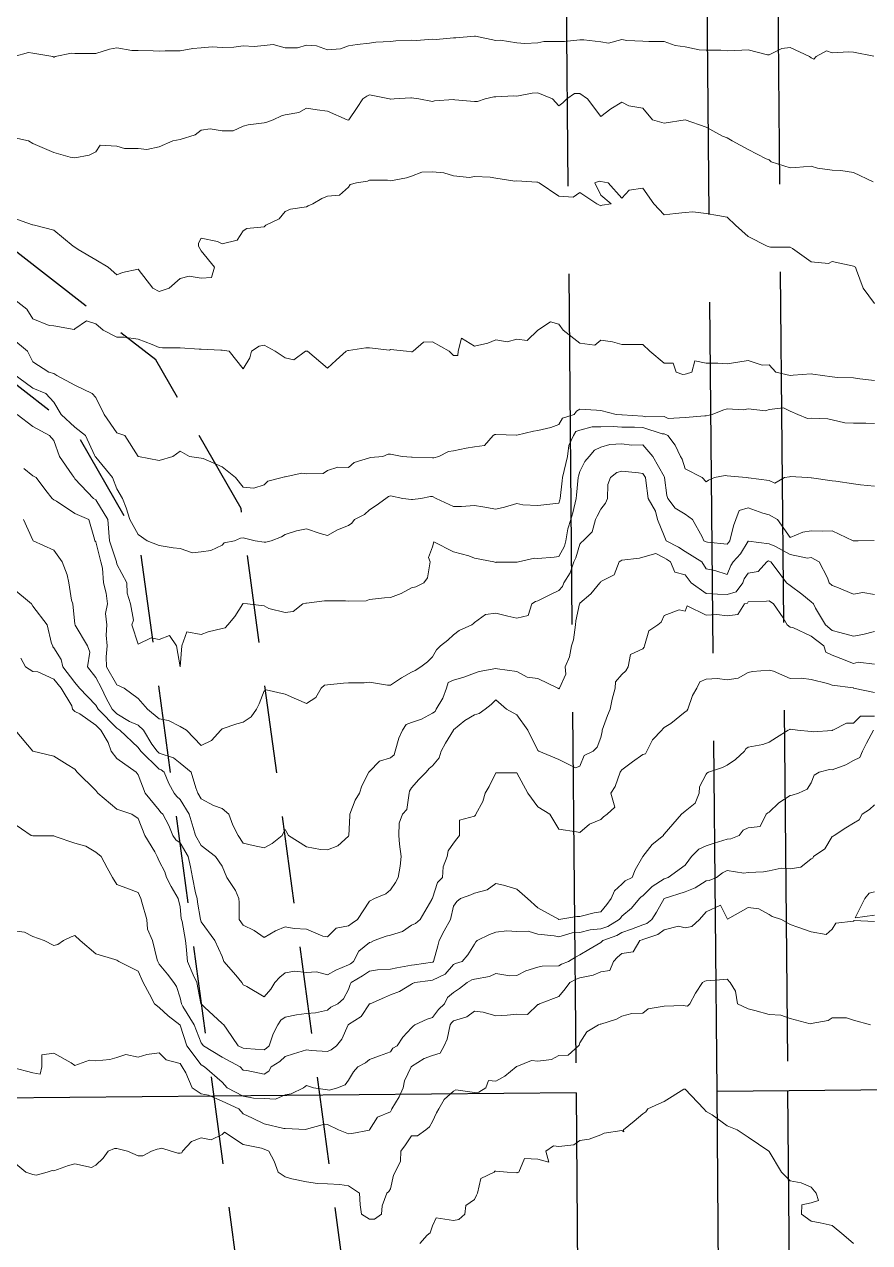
# Model space of a CAD drawing. Extents: x 537850 to 541798, y 6045627 to 6050132.
# Drawn here: x 540619.1 to 540739.6, y 6046778 to 6046951.6 of the extents above; entities that cross this region are included whole.
import ezdxf

# ---------------------------------------------------------------- set-up
doc = ezdxf.new("R2010")
doc.units = 0
doc.header["$LTSCALE"] = 5
for name, pattern in [('DASHED2', [9.525, 6.35, -3.175]), ('foc-ACCESSROAD', [3.75, 2.5, -1.25]), ('foc-QUARTERLINE', [33, 25, -3, 2, -3]), ('foc-UNSURVEYED', [12.5, 10, -2.5])]:
    doc.linetypes.add(name, pattern=pattern)
doc.layers.add('Contour_Line_Intermediate', color=7, linetype='DASHED2', true_color=0xd9d9d9)
doc.layers.add('Contour_Line_Major', color=7, linetype='Continuous', true_color=0x6b6b6b)
for name, color, linetype in [('F-AR', 190, 'foc-ACCESSROAD'), ('L-SECQ', 8, 'foc-QUARTERLINE'), ('L-USEC', 7, 'foc-UNSURVEYED')]:
    doc.layers.add(name, color=color, linetype=linetype)

msp = doc.modelspace()

# ---------------------------------------------------------------- linework, layer by layer
at = {"layer": 'Contour_Line_Intermediate', "linetype": 'Continuous', "lineweight": 13, "flags": 128}
for points, elevation in [([(540740.229, 6046947.086), (540737.29, 6046947.641), (540736.592, 6046947.723), (540734.29, 6046947.558), (540733.479, 6046947.835), (540731.967, 6046947.024), (540731.641, 6046946.674), (540731.29, 6046946.843), (540731.048, 6046947.024), (540728.29, 6046948.331), (540727.108, 6046948.206), (540725.29, 6046947.297), (540725.032, 6046947.283), (540722.291, 6046947.996), (540721.365, 6046947.95), (540719.291, 6046947.847), (540718.377, 6046947.938), (540716.291, 6046947.938), (540715.303, 6046948.013), (540713.291, 6046948.43), (540711.896, 6046948.63), (540710.291, 6046949.165), (540708.14, 6046949.175), (540707.291, 6046949.224), (540704.969, 6046949.346), (540704.291, 6046949.47), (540702.37, 6046948.946), (540701.292, 6046949.136), (540698.873, 6046949.443), (540698.292, 6046949.429), (540696.112, 6046949.204), (540695.292, 6046949.177), (540693.139, 6046949.177), (540692.292, 6046949.015), (540690.426, 6046948.89), (540689.292, 6046949.01), (540686.925, 6046949.392), (540686.292, 6046949.339), (540683.39, 6046949.926), (540683.292, 6046949.946), (540680.595, 6046949.722), (540680.293, 6046949.696), (540677.826, 6046949.491), (540677.293, 6046949.51), (540674.982, 6046949.335), (540674.293, 6046949.357), (540672.036, 6046949.281), (540671.293, 6046949.171), (540669.223, 6046949.095), (540668.293, 6046948.94), (540666.555, 6046948.762), (540665.293, 6046948.573), (540664.18, 6046948.137), (540662.293, 6046948.012), (540660.758, 6046948.56), (540659.294, 6046948.68), (540658.052, 6046948.266), (540656.294, 6046948.266), (540654.555, 6046948.763), (540653.294, 6046948.623), (540651.835, 6046948.483), (540650.294, 6046948.577), (540648.936, 6046948.383), (540647.294, 6046948.311), (540645.885, 6046948.434), (540644.294, 6046948.266), (540643.119, 6046948.2), (540641.294, 6046947.871), (540639.141, 6046947.871), (540638.295, 6046947.824), (540637.443, 6046947.876), (540635.295, 6046947.889), (540634.43, 6046947.889), (540632.295, 6046948.296), (540631.227, 6046948.093), (540629.295, 6046947.482), (540628.839, 6046947.481), (540626.295, 6046947.471), (540625.824, 6046947.496), (540623.466, 6046947.024), (540623.347, 6046946.973), (540623.295, 6046946.951), (540623.124, 6046947.024), (540620.295, 6046947.496), (540619.697, 6046947.623), (540617.637, 6046947.024)], 891.957), ([(540617.296, 6046935.56), (540619.66, 6046935.025), (540620.295, 6046934.643), (540620.964, 6046934.357), (540623.295, 6046933.358), (540625.629, 6046932.691), (540626.295, 6046932.581), (540628.316, 6046933.004), (540629.295, 6046933.446), (540629.903, 6046934.417), (540632.295, 6046934.247), (540633.385, 6046933.935), (540635.295, 6046933.935), (540636.552, 6046933.768), (540638.295, 6046934.184), (540640.257, 6046935.025), (540641.294, 6046935.195), (540643.433, 6046935.886), (540644.294, 6046936.535), (540645.596, 6046936.723), (540647.294, 6046936.453), (540648.866, 6046936.453), (540650.294, 6046937.12), (540651.017, 6046937.302), (540653.294, 6046937.586), (540653.637, 6046937.682), (540654.548, 6046938.025), (540655.748, 6046938.57), (540656.294, 6046938.752), (540658.242, 6046939.077), (540659.294, 6046939.662), (540660.858, 6046939.461), (540662.293, 6046939.276), (540665.11, 6046938.025), (540665.293, 6046937.993), (540665.321, 6046937.997), (540665.354, 6046938.025), (540666.526, 6046939.792), (540667.343, 6046941.025), (540667.91, 6046941.408), (540668.293, 6046941.584), (540671.158, 6046941.025), (540671.293, 6046940.948), (540671.335, 6046940.983), (540671.833, 6046941.025), (540674.173, 6046941.145), (540674.293, 6046941.174), (540675.353, 6046941.025), (540677.293, 6046940.615), (540677.574, 6046940.743), (540680.293, 6046940.925), (540680.443, 6046940.875), (540683.292, 6046940.615), (540683.703, 6046940.614), (540684.809, 6046941.025), (540686.035, 6046941.282), (540686.292, 6046941.285), (540688.88, 6046941.437), (540689.292, 6046941.396), (540691.498, 6046941.818), (540692.292, 6046941.881), (540694.389, 6046941.025), (540695.292, 6046940.008), (540695.873, 6046940.444), (540696.454, 6046941.025), (540697.537, 6046941.78), (540698.292, 6046941.78), (540699.368, 6046941.025), (540701.292, 6046938.471), (540702.728, 6046939.589), (540704.291, 6046940.527), (540705.288, 6046940.028), (540707.291, 6046939.694), (540708.651, 6046938.025), (540710.291, 6046937.527), (540713.287, 6046938.021), (540713.291, 6046938.02), (540713.299, 6046938.017), (540716.291, 6046936.967), (540718.649, 6046935.666), (540719.291, 6046935.464), (540719.986, 6046935.025), (540722.291, 6046933.769), (540724.876, 6046932.44), (540725.29, 6046932.302), (540725.567, 6046932.025), (540728.29, 6046931.154), (540729.097, 6046931.219), (540731.29, 6046931.394), (540732.193, 6046931.123), (540734.29, 6046930.859), (540735.518, 6046930.798), (540737.29, 6046930.489), (540740.132, 6046929.183)], 890.957), ([(540617.296, 6046912.707), (540619.431, 6046911.026), (540620.295, 6046909.665), (540622.609, 6046908.713), (540623.295, 6046908.65), (540626.2, 6046908.122), (540626.295, 6046908.242), (540627.945, 6046909.376), (540629.295, 6046908.937), (540630.307, 6046908.026), (540632.295, 6046907.032), (540633.289, 6046907.032), (540635.295, 6046906.746), (540637.321, 6046906), (540638.295, 6046905.589), (540638.792, 6046905.524), (540641.294, 6046905.524), (540644, 6046905.321), (540644.294, 6046905.31), (540647.124, 6046905.196), (540647.294, 6046905.204), (540648.313, 6046905.026), (540650.294, 6046902.527), (540651.248, 6046904.073), (540651.456, 6046905.026), (540652.549, 6046905.772), (540653.294, 6046905.922), (540654.861, 6046905.026), (540656.294, 6046904.108), (540657.502, 6046903.818), (540659.161, 6046905.026), (540659.26, 6046905.06), (540659.294, 6046905.064), (540659.436, 6046905.026), (540662.293, 6046902.637), (540663.554, 6046903.766), (540664.964, 6046905.026), (540665.192, 6046905.128), (540665.293, 6046905.121), (540667.785, 6046905.534), (540668.293, 6046905.514), (540671.141, 6046905.178), (540671.293, 6046905.28), (540673.577, 6046905.026), (540674.293, 6046904.937), (540674.386, 6046904.934), (540674.504, 6046905.026), (540676.015, 6046906.304), (540677.293, 6046906.374), (540679.651, 6046905.026), (540680.293, 6046904.432), (540680.887, 6046904.432), (540680.934, 6046905.026), (540681.406, 6046906.913), (540683.292, 6046905.752), (540685.149, 6046906.169), (540686.292, 6046906.681), (540687.936, 6046906.382), (540689.292, 6046906.77), (540690.772, 6046906.546), (540692.28, 6046908.026), (540692.283, 6046908.036), (540692.292, 6046908.039), (540694.085, 6046909.233), (540695.292, 6046908.888), (540695.895, 6046908.026), (540698.292, 6046906.183), (540700.432, 6046905.886), (540701.292, 6046906.63), (540702.967, 6046906.351), (540704.291, 6046905.972), (540706.346, 6046905.972), (540707.291, 6046905.972), (540708.287, 6046905.026), (540710.291, 6046903.341), (540711.605, 6046903.341), (540712.021, 6046902.027), (540712.96, 6046901.695), (540713.291, 6046901.764), (540713.504, 6046901.814), (540714.269, 6046902.027), (540714.666, 6046903.651), (540716.291, 6046903.347), (540717.97, 6046903.347), (540719.291, 6046903.245), (540720.833, 6046903.484), (540722.291, 6046903.709), (540724.289, 6046903.028), (540725.29, 6046903.087), (540726.238, 6046902.027), (540728.29, 6046901.576), (540728.701, 6046901.616), (540731.29, 6046901.801), (540731.534, 6046901.783), (540734.29, 6046901.403), (540735.028, 6046901.288), (540737.29, 6046901.23), (540738.225, 6046901.092), (540740.29, 6046900.881)], 888.957), ([(540617.296, 6046906.915), (540619.518, 6046905.026), (540620.295, 6046903.519), (540622.587, 6046902.027), (540623.295, 6046901.866), (540623.738, 6046901.584), (540626.295, 6046900.196), (540628.751, 6046899.027), (540629.295, 6046898.46), (540630.475, 6046896.027), (540632.295, 6046893.422), (540633.433, 6046893.027), (540635.295, 6046890.049), (540635.35, 6046890.027), (540638.295, 6046889.436), (540640.251, 6046890.027), (540641.294, 6046890.81), (540642.641, 6046890.027), (540644.294, 6046889.784), (540644.595, 6046889.727), (540647.294, 6046888.542), (540649.211, 6046887.027), (540650.294, 6046885.635), (540651.785, 6046885.537), (540653.294, 6046886.001), (540653.807, 6046886.514), (540655.861, 6046887.027), (540656.166, 6046887.155), (540656.294, 6046887.126), (540658.656, 6046887.665), (540659.294, 6046887.565), (540661.706, 6046887.614), (540662.293, 6046888.023), (540663.805, 6046888.515), (540665.293, 6046888.446), (540666.125, 6046889.196), (540668.293, 6046889.846), (540668.445, 6046889.875), (540670.182, 6046890.027), (540670.96, 6046890.36), (540671.293, 6046890.36), (540672.96, 6046890.027), (540674.293, 6046889.942), (540674.374, 6046889.947), (540677.293, 6046889.843), (540677.477, 6046889.843), (540678.195, 6046890.027), (540679.559, 6046890.761), (540680.293, 6046890.843), (540682.08, 6046891.24), (540683.292, 6046891.431), (540684.703, 6046891.616), (540685.93, 6046893.027), (540686.162, 6046893.158), (540686.292, 6046893.174), (540689.25, 6046893.07), (540689.292, 6046893.065), (540691.677, 6046893.642), (540692.292, 6046893.725), (540694.148, 6046894.171), (540695.292, 6046894.587), (540695.841, 6046895.477), (540697.469, 6046896.027), (540697.808, 6046896.511), (540698.292, 6046896.774), (540700.664, 6046896.654), (540701.292, 6046896.573), (540703.475, 6046896.027), (540704.291, 6046895.969), (540704.349, 6046895.97), (540707.291, 6046895.777), (540707.655, 6046895.663), (540710.291, 6046895.71), (540710.889, 6046895.429), (540713.291, 6046895.585), (540716.103, 6046895.84), (540716.291, 6046895.812), (540717.167, 6046896.027), (540718.684, 6046896.634), (540719.291, 6046896.823), (540721.641, 6046896.676), (540722.291, 6046896.839), (540724.769, 6046896.549), (540725.29, 6046896.718), (540727.342, 6046896.975), (540728.29, 6046896.501), (540729.357, 6046896.027), (540730.729, 6046895.466), (540731.29, 6046895.504), (540733.67, 6046895.407), (540734.29, 6046895.252), (540736.078, 6046894.815), (540737.29, 6046894.774), (540739.051, 6046894.788), (540740.29, 6046894.751)], 887.957), ([(540617.407, 6046901.915), (540620.295, 6046899.757), (540622.155, 6046899.027), (540623.295, 6046897.773), (540624.353, 6046896.027), (540626.295, 6046894.206), (540627.788, 6046893.027), (540629.099, 6046890.223), (540629.173, 6046890.027), (540629.295, 6046889.942), (540631.651, 6046887.027), (540632.295, 6046885.437), (540633.068, 6046884.028), (540633.626, 6046882.697), (540634.139, 6046881.028), (540635.295, 6046878.909), (540636.612, 6046878.028), (540638.295, 6046877.363), (540640.297, 6046877.03), (540641.294, 6046876.91), (540643.042, 6046876.28), (540644.294, 6046876.458), (540645.668, 6046876.654), (540647.294, 6046877.394), (540647.585, 6046877.737), (540649.039, 6046878.028), (540649.913, 6046878.409), (540650.294, 6046878.44), (540651.977, 6046878.028), (540653.294, 6046877.841), (540653.501, 6046877.821), (540654.276, 6046878.028), (540655.76, 6046878.562), (540656.294, 6046878.913), (540657.884, 6046879.437), (540659.294, 6046879.716), (540661.268, 6046879.053), (540662.293, 6046878.777), (540663.751, 6046879.57), (540665.293, 6046880.174), (540665.801, 6046880.52), (540666.142, 6046881.028), (540667.564, 6046881.757), (540668.293, 6046882.407), (540669.253, 6046883.067), (540670.65, 6046884.028), (540670.985, 6046884.335), (540671.293, 6046884.444), (540673.062, 6046884.028), (540674.293, 6046883.891), (540674.414, 6046883.907), (540675.599, 6046884.028), (540676.999, 6046884.321), (540677.293, 6046884.347), (540677.825, 6046884.028), (540680.293, 6046882.889), (540681.431, 6046882.889), (540683.292, 6046883.044), (540684.443, 6046882.877), (540686.292, 6046882.545), (540687.528, 6046882.792), (540689.292, 6046883.329), (540690.177, 6046883.143), (540692.292, 6046883.049), (540693.177, 6046883.143), (540695.292, 6046883.365), (540695.447, 6046883.872), (540695.483, 6046884.028), (540695.752, 6046886.567), (540695.801, 6046887.027), (540696.289, 6046889.031), (540696.55, 6046890.027), (540696.72, 6046891.599), (540697.39, 6046893.027), (540697.734, 6046893.585), (540698.292, 6046893.773), (540700.059, 6046894.26), (540701.292, 6046894.242), (540703.031, 6046894.287), (540704.291, 6046894.198), (540706.099, 6046894.219), (540707.291, 6046894.141), (540710.039, 6046893.279), (540710.291, 6046893.284), (540710.839, 6046893.027), (540711.897, 6046891.633), (540712.631, 6046890.027), (540712.9, 6046889.636), (540713.291, 6046888.259), (540715.745, 6046887.027), (540716.291, 6046886.431), (540716.649, 6046886.669), (540717.484, 6046887.027), (540719.021, 6046887.298), (540719.291, 6046887.273), (540722.002, 6046887.027), (540722.291, 6046887.005), (540722.332, 6046886.986), (540725.29, 6046886.618), (540726.108, 6046886.209), (540727.472, 6046887.027), (540728.181, 6046887.137), (540728.29, 6046887.161), (540730.749, 6046887.027), (540731.29, 6046886.978), (540731.339, 6046886.979), (540734.29, 6046886.547), (540734.81, 6046886.507), (540737.29, 6046886.153), (540738.326, 6046885.992), (540740.29, 6046885.814)], 886.957), ([(540618.047, 6046896.027), (540620.295, 6046894.286), (540622.661, 6046893.027), (540623.295, 6046892.295), (540624.092, 6046890.027), (540625.89, 6046887.433), (540626.174, 6046887.027), (540626.295, 6046886.835), (540628.94, 6046884.028), (540629.295, 6046883.835), (540630.987, 6046881.028), (540631.132, 6046879.191), (540631.21, 6046878.028), (540632.187, 6046875.136), (540632.213, 6046875.028), (540632.295, 6046874.704), (540633.716, 6046872.028), (540633.753, 6046870.57), (540634.225, 6046869.028), (540634.643, 6046866.68), (540634.402, 6046866.028), (540635.295, 6046863.288), (540637.147, 6046864.177), (540638.295, 6046863.963), (540639.789, 6046864.523), (540640.786, 6046863.029), (540641.283, 6046860.04), (540641.289, 6046860.029), (540641.292, 6046860.026), (540641.294, 6046860.026), (540641.297, 6046860.026), (540641.297, 6046860.029), (540641.3, 6046860.034), (540641.559, 6046863.029), (540642.263, 6046865.059), (540644.294, 6046864.674), (540645.286, 6046865.036), (540647.294, 6046865.51), (540647.698, 6046865.625), (540648.077, 6046866.028), (540649.1, 6046867.222), (540650.229, 6046869.028), (540650.266, 6046869.056), (540650.294, 6046869.087), (540650.913, 6046869.028), (540653.294, 6046868.744), (540653.958, 6046868.364), (540656.294, 6046867.78), (540657.404, 6046867.918), (540658.79, 6046869.028), (540659.213, 6046869.109), (540659.294, 6046869.112), (540661.864, 6046869.457), (540662.293, 6046869.451), (540664.87, 6046869.451), (540665.293, 6046869.423), (540667.842, 6046869.479), (540668.293, 6046869.669), (540670.45, 6046869.872), (540671.293, 6046869.909), (540672.803, 6046870.519), (540674.293, 6046871.326), (540674.886, 6046871.434), (540676.038, 6046872.028), (540676.569, 6046872.752), (540676.943, 6046875.028), (540676.699, 6046875.622), (540677.293, 6046877.154), (540677.452, 6046877.869), (540680.293, 6046876.449), (540682.464, 6046875.856), (540683.292, 6046875.558), (540686.047, 6046875.028), (540686.292, 6046874.937), (540686.366, 6046874.954), (540689.292, 6046874.954), (540689.341, 6046874.979), (540689.521, 6046875.028), (540691.802, 6046875.518), (540692.292, 6046875.475), (540694.626, 6046875.694), (540695.292, 6046875.756), (540696.091, 6046877.229), (540696.316, 6046878.028), (540696.58, 6046879.739), (540696.995, 6046881.028), (540697.299, 6046882.02), (540697.755, 6046884.028), (540697.807, 6046884.513), (540698.073, 6046887.027), (540698.116, 6046887.203), (540698.292, 6046887.871), (540698.983, 6046889.336), (540699.639, 6046890.027), (540700.395, 6046890.924), (540701.292, 6046891.355), (540702.584, 6046891.735), (540704.291, 6046891.816), (540705.666, 6046891.652), (540707.291, 6046891.698), (540708.698, 6046890.027), (540710.291, 6046887.197), (540710.36, 6046887.097), (540710.38, 6046887.027), (540710.716, 6046884.452), (540710.817, 6046884.028), (540711.906, 6046882.642), (540713.291, 6046881.817), (540714.364, 6046881.028), (540715.741, 6046878.578), (540715.966, 6046878.028), (540716.291, 6046877.847), (540716.504, 6046877.814), (540719.291, 6046877.555), (540719.516, 6046877.802), (540719.654, 6046878.028), (540720.193, 6046880.125), (540720.513, 6046881.028), (540721.007, 6046882.311), (540722.291, 6046882.708), (540724.363, 6046881.955), (540725.29, 6046881.718), (540726.492, 6046881.028), (540728.29, 6046878.498), (540730.076, 6046879.242), (540731.29, 6046879.452), (540732.941, 6046879.377), (540734.29, 6046879.447), (540737.275, 6046878.028), (540737.29, 6046878.02), (540737.295, 6046878.023), (540737.966, 6046878.028), (540740.241, 6046878.077)], 885.957), ([(540618.95, 6046881.028), (540620.295, 6046878.101), (540620.347, 6046878.028), (540623.295, 6046876.677), (540624.494, 6046875.028), (540625.18, 6046873.144), (540625.427, 6046872.028), (540625.789, 6046869.534), (540625.98, 6046869.028), (540626.295, 6046866.109), (540626.315, 6046866.028), (540626.326, 6046865.997), (540628.083, 6046863.029), (540628.401, 6046862.134), (540628.088, 6046860.029), (540629.295, 6046858.506), (540630.083, 6046857.029), (540630.757, 6046855.567), (540631.623, 6046854.029), (540632.295, 6046853.348), (540634.071, 6046852.253), (540635.295, 6046851.715), (540636.053, 6046851.029), (540637.284, 6046849.039), (540638.024, 6046848.029), (540638.295, 6046847.762), (540640.337, 6046847.072), (540641.294, 6046846.295), (540642.88, 6046845.029), (540643.516, 6046842.808), (540643.844, 6046842.03), (540644.294, 6046841.216), (540646.038, 6046840.286), (540647.294, 6046839.873), (540648.255, 6046839.03), (540648.832, 6046837.492), (540649.563, 6046836.03), (540650.294, 6046834.905), (540651.72, 6046834.604), (540653.294, 6046834.271), (540654.437, 6046834.887), (540655.834, 6046836.03), (540655.998, 6046836.325), (540656.294, 6046836.858), (540656.753, 6046836.03), (540659.294, 6046834.397), (540661.322, 6046834.001), (540662.293, 6046833.942), (540663.767, 6046834.556), (540665.293, 6046835.913), (540665.334, 6046835.989), (540665.353, 6046836.03), (540665.511, 6046838.812), (540665.511, 6046839.03), (540666.271, 6046841.052), (540666.878, 6046842.03), (540667.219, 6046843.104), (540668.197, 6046845.029), (540668.241, 6046845.081), (540668.293, 6046845.108), (540669.703, 6046846.619), (540671.293, 6046847.094), (540671.806, 6046847.516), (540671.97, 6046848.029), (540672.464, 6046849.858), (540673.013, 6046851.029), (540673.505, 6046851.817), (540674.293, 6046852.107), (540675.711, 6046852.611), (540677.293, 6046853.426), (540677.652, 6046853.669), (540677.819, 6046854.029), (540678.745, 6046855.576), (540679.262, 6046857.029), (540679.515, 6046857.806), (540680.293, 6046858.131), (540681.749, 6046858.572), (540683.292, 6046859.136), (540683.959, 6046859.362), (540686.292, 6046859.814), (540686.567, 6046859.754), (540689.292, 6046859.365), (540690.767, 6046858.554), (540692.292, 6046858.402), (540695.176, 6046857.029), (540695.292, 6046856.922), (540695.365, 6046856.956), (540695.369, 6046857.029), (540696.299, 6046859.022), (540696.215, 6046860.029), (540696.826, 6046861.495), (540697.09, 6046863.029), (540697.402, 6046863.918), (540697.651, 6046866.028), (540697.702, 6046866.618), (540698.246, 6046869.028), (540698.269, 6046869.051), (540698.292, 6046869.131), (540699.855, 6046870.465), (540701.137, 6046872.028), (540701.228, 6046872.092), (540701.292, 6046872.208), (540703.171, 6046873.148), (540703.894, 6046875.028), (540704.144, 6046875.175), (540704.291, 6046875.234), (540706.785, 6046875.534), (540707.291, 6046875.672), (540709.134, 6046876.185), (540710.291, 6046875.589), (540710.661, 6046875.398), (540711.221, 6046875.028), (540711.813, 6046873.55), (540713.291, 6046873.171), (540714.154, 6046872.028), (540716.291, 6046870.505), (540717.903, 6046870.416), (540719.291, 6046870.34), (540720.586, 6046870.733), (540721.515, 6046872.028), (540721.743, 6046872.575), (540722.291, 6046873.405), (540723.697, 6046873.622), (540724.97, 6046875.028), (540725.176, 6046875.142), (540725.29, 6046875.127), (540725.513, 6046875.028), (540726.293, 6046874.025), (540727.769, 6046872.028), (540728.29, 6046871.657), (540729.927, 6046870.391), (540731.29, 6046869.311), (540731.583, 6046869.028), (540731.912, 6046868.406), (540733.313, 6046866.028), (540734.29, 6046865.247), (540735.355, 6046864.963), (540737.29, 6046864.42), (540738.641, 6046864.677), (540740.29, 6046865.102)], 883.958), ([(540617.296, 6046871.368), (540620.119, 6046869.028), (540620.295, 6046868.694), (540622.356, 6046866.028), (540622.962, 6046863.362), (540623.129, 6046863.029), (540623.169, 6046862.903), (540623.295, 6046862.759), (540624.357, 6046861.09), (540624.569, 6046860.029), (540626.295, 6046857.81), (540626.926, 6046857.029), (540629.295, 6046854.564), (540629.596, 6046854.029), (540632.295, 6046851.293), (540632.723, 6046851.029), (540635.295, 6046848.567), (540635.688, 6046848.029), (540638.295, 6046845.458), (540638.615, 6046845.35), (540639.01, 6046845.029), (540639.675, 6046843.41), (540640.463, 6046842.03), (540640.85, 6046841.585), (540641.294, 6046841.134), (540642.569, 6046839.03), (540643.16, 6046837.165), (540643.489, 6046836.03), (540644.294, 6046834.595), (540646.357, 6046833.03), (540647.294, 6046831.658), (540647.938, 6046830.03), (540649.175, 6046828.149), (540649.662, 6046827.03), (540649.735, 6046826.471), (540649.735, 6046824.03), (540650.294, 6046823.234), (540651.875, 6046822.449), (540653.294, 6046821.473), (540654.916, 6046822.409), (540656.294, 6046823.003), (540657.554, 6046822.77), (540659.294, 6046822.648), (540661.662, 6046821.662), (540662.293, 6046821.546), (540663.548, 6046822.776), (540665.293, 6046823.142), (540665.811, 6046823.512), (540666.585, 6046824.03), (540668.293, 6046826.645), (540669.015, 6046827.03), (540670.618, 6046827.705), (540671.293, 6046828.245), (540672.017, 6046829.306), (540672.364, 6046830.03), (540672.676, 6046831.647), (540672.821, 6046833.03), (540672.565, 6046834.757), (540672.464, 6046836.03), (540672.534, 6046837.789), (540672.991, 6046839.03), (540673.602, 6046839.721), (540673.96, 6046842.03), (540673.998, 6046842.324), (540674.293, 6046842.823), (540675.321, 6046844.001), (540676.357, 6046845.029), (540676.787, 6046845.535), (540677.293, 6046845.946), (540678.239, 6046847.082), (540678.522, 6046848.029), (540679.144, 6046849.178), (540680.271, 6046851.029), (540680.284, 6046851.038), (540680.293, 6046851.057), (540681.914, 6046852.408), (540683.292, 6046853.195), (540683.928, 6046853.394), (540684.808, 6046854.029), (540685.655, 6046854.666), (540686.292, 6046855.347), (540687.851, 6046854.029), (540689.292, 6046853.195), (540690.861, 6046851.029), (540692.292, 6046848.14), (540692.423, 6046848.029), (540695.292, 6046846.826), (540697.679, 6046845.642), (540698.292, 6046845.908), (540698.891, 6046847.43), (540700.17, 6046848.029), (540700.746, 6046848.575), (540701.292, 6046849.976), (540701.467, 6046850.854), (540701.495, 6046851.029), (540702.228, 6046853.093), (540702.602, 6046854.029), (540702.879, 6046855.441), (540703.327, 6046857.029), (540703.391, 6046857.929), (540704.291, 6046858.958), (540704.846, 6046859.474), (540705.173, 6046860.029), (540705.491, 6046861.829), (540707.291, 6046862.601), (540707.467, 6046862.853), (540707.529, 6046863.029), (540708.121, 6046865.199), (540709.426, 6046866.028), (540709.884, 6046866.435), (540710.291, 6046867.372), (540712.441, 6046868.178), (540713.291, 6046867.966), (540713.592, 6046868.727), (540716.291, 6046867.436), (540717.826, 6046867.493), (540719.291, 6046867.31), (540720.818, 6046867.501), (540721.79, 6046869.028), (540722.174, 6046869.145), (540722.291, 6046869.308), (540724.902, 6046869.417), (540725.29, 6046869.468), (540725.882, 6046869.028), (540727.288, 6046867.031), (540727.868, 6046866.028), (540728.29, 6046865.718), (540728.641, 6046865.678), (540731.29, 6046864.409), (540733.066, 6046863.029), (540733.385, 6046862.123), (540734.29, 6046861.724), (540735.496, 6046861.235), (540737.29, 6046860.506), (540737.968, 6046860.707), (540740.29, 6046860.415)], 882.958), ([(540740.29, 6046856.39), (540737.331, 6046857.029), (540737.29, 6046857.035), (540737.282, 6046857.037), (540734.29, 6046857.441), (540733.624, 6046857.695), (540731.29, 6046858.247), (540729.884, 6046858.435), (540728.29, 6046858.371), (540725.893, 6046859.426), (540725.29, 6046859.584), (540722.92, 6046859.399), (540722.291, 6046859.223), (540720.886, 6046858.433), (540719.291, 6046858.216), (540717.916, 6046858.403), (540716.291, 6046858.313), (540715.421, 6046857.899), (540714.975, 6046857.029), (540714.371, 6046855.948), (540713.696, 6046854.029), (540713.562, 6046853.758), (540713.291, 6046853.639), (540711.241, 6046851.979), (540710.291, 6046851.409), (540710.121, 6046851.199), (540709.984, 6046851.029), (540708.658, 6046849.662), (540707.86, 6046848.029), (540707.664, 6046847.656), (540707.291, 6046847.545), (540705.791, 6046846.53), (540704.291, 6046845.379), (540704.159, 6046845.161), (540704.046, 6046845.029), (540703.338, 6046842.983), (540702.702, 6046842.03), (540703.288, 6046840.033), (540702.163, 6046839.03), (540701.65, 6046838.671), (540701.292, 6046838.267), (540699.689, 6046837.633), (540698.292, 6046836.43), (540697.812, 6046836.51), (540695.292, 6046836.93), (540694.032, 6046839.03), (540692.292, 6046840.111), (540690.882, 6046842.03), (540689.292, 6046844.933), (540686.389, 6046844.933), (540686.292, 6046844.94), (540685.353, 6046842.969), (540684.796, 6046842.03), (540684.463, 6046840.859), (540683.451, 6046839.03), (540683.42, 6046838.902), (540683.292, 6046838.753), (540681.113, 6046838.209), (540681.113, 6046836.03), (540680.766, 6046835.556), (540680.293, 6046834.911), (540679.497, 6046833.826), (540679.393, 6046833.03), (540678.782, 6046831.541), (540678.712, 6046830.03), (540678.014, 6046829.309), (540677.293, 6046827.097), (540677.264, 6046827.059), (540677.248, 6046827.03), (540677.172, 6046826.909), (540675.527, 6046824.03), (540674.843, 6046823.481), (540674.293, 6046823.219), (540672.993, 6046822.331), (540671.293, 6046821.783), (540670.687, 6046821.637), (540668.954, 6046821.031), (540668.541, 6046820.783), (540668.293, 6046820.757), (540666.797, 6046819.527), (540666.025, 6046818.031), (540665.585, 6046817.739), (540665.293, 6046817.558), (540663.522, 6046816.802), (540662.293, 6046816.138), (540660.761, 6046816.563), (540659.294, 6046816.47), (540657.662, 6046816.662), (540656.294, 6046816.451), (540655.509, 6046815.815), (540654.822, 6046815.031), (540654.225, 6046814.099), (540653.294, 6046813.02), (540650.817, 6046814.507), (540650.294, 6046814.7), (540650.085, 6046815.031), (540649.234, 6046816.091), (540647.545, 6046818.031), (540647.294, 6046818.758), (540646.261, 6046821.031), (540644.294, 6046823.69), (540644.194, 6046824.03), (540643.789, 6046826.525), (540643.737, 6046827.03), (540643.509, 6046827.816), (540643.044, 6046830.03), (540642.793, 6046831.532), (540642.449, 6046833.03), (540641.294, 6046834.954), (540640.674, 6046835.41), (540640.278, 6046836.03), (540639.695, 6046837.43), (540638.822, 6046839.03), (540638.56, 6046839.295), (540638.295, 6046839.601), (540636.289, 6046842.03), (540635.295, 6046844.652), (540635.031, 6046845.029), (540632.295, 6046846.997), (540631.474, 6046848.029), (540631.046, 6046849.278), (540630.002, 6046851.029), (540629.295, 6046851.748), (540626.981, 6046853.343), (540626.295, 6046853.678), (540625.954, 6046854.029), (540625.838, 6046854.487), (540624.348, 6046857.029), (540623.295, 6046858.28), (540621.008, 6046859.316), (540620.295, 6046859.402), (540619.263, 6046860.029), (540618.565, 6046861.298)], 881.958), ([(540740.29, 6046853.02), (540738.325, 6046852.994), (540737.29, 6046852.034), (540736.309, 6046852.01), (540734.347, 6046851.029), (540734.314, 6046851.005), (540734.29, 6046850.972), (540731.553, 6046850.766), (540731.29, 6046850.82), (540729.307, 6046851.029), (540728.29, 6046851.142), (540728.225, 6046851.095), (540728, 6046851.029), (540726.344, 6046849.976), (540725.29, 6046849.305), (540724.365, 6046848.955), (540722.291, 6046848.611), (540721.975, 6046848.344), (540721.786, 6046848.029), (540720.472, 6046846.848), (540719.291, 6046846.026), (540718.642, 6046845.678), (540716.631, 6046845.029), (540716.41, 6046844.91), (540716.291, 6046844.732), (540715.364, 6046842.957), (540715.322, 6046842.03), (540714.721, 6046840.599), (540713.291, 6046839.489), (540712.809, 6046839.03), (540710.291, 6046836.176), (540710.218, 6046836.103), (540710.203, 6046836.03), (540708.608, 6046834.713), (540707.295, 6046833.03), (540707.293, 6046833.028), (540707.291, 6046833.021), (540706.201, 6046831.12), (540705.732, 6046830.03), (540704.772, 6046829.55), (540704.291, 6046829.069), (540703.223, 6046828.098), (540702.762, 6046827.03), (540702.132, 6046826.19), (540701.292, 6046825.127), (540700.316, 6046825.006), (540698.292, 6046824.451), (540697.841, 6046824.481), (540695.292, 6046824.056), (540695.23, 6046824.093), (540692.292, 6046825.695), (540690.808, 6046827.03), (540689.292, 6046828.335), (540687.417, 6046828.906), (540686.292, 6046829.174), (540685.065, 6046828.258), (540683.292, 6046827.789), (540682.756, 6046827.567), (540681.293, 6046827.03), (540680.733, 6046826.59), (540680.293, 6046825.93), (540679.87, 6046824.03), (540678.927, 6046822.396), (540678.23, 6046821.031), (540678.039, 6046820.284), (540677.403, 6046818.031), (540677.351, 6046817.972), (540677.293, 6046817.944), (540674.73, 6046817.594), (540674.293, 6046817.535), (540672.185, 6046817.139), (540671.293, 6046816.97), (540669.448, 6046816.876), (540668.293, 6046816.677), (540667.304, 6046816.02), (540665.704, 6046815.031), (540665.545, 6046814.779), (540665.293, 6046814.052), (540664.603, 6046812.721), (540663.804, 6046812.031), (540662.772, 6046811.553), (540662.293, 6046811.105), (540660.609, 6046810.716), (540659.294, 6046810.637), (540657.884, 6046810.441), (540656.294, 6046810.113), (540655.637, 6046809.688), (540655.211, 6046809.031), (540654.579, 6046807.746), (540654.004, 6046806.031), (540653.636, 6046805.69), (540653.294, 6046805.48), (540650.694, 6046805.632), (540650.294, 6046805.676), (540649.556, 6046806.031), (540647.936, 6046808.389), (540647.523, 6046809.031), (540647.294, 6046809.217), (540644.784, 6046811.542), (540644.294, 6046811.993), (540644.276, 6046812.031), (540644.27, 6046812.055), (540643.687, 6046815.031), (540643.162, 6046816.163), (540642.368, 6046818.031), (540642.141, 6046820.183), (540642.053, 6046821.031), (540641.568, 6046823.756), (540641.488, 6046824.03), (540641.461, 6046824.197), (540641.294, 6046825.819), (540641.035, 6046827.03), (540640, 6046828.735), (540639.352, 6046830.03), (540639.113, 6046830.848), (540638.295, 6046832.334), (540638.038, 6046833.03), (540637.668, 6046833.656), (540636.243, 6046836.03), (540635.295, 6046838.452), (540634.428, 6046839.03), (540632.295, 6046839.743), (540629.563, 6046842.03), (540629.295, 6046842.402), (540626.598, 6046845.029), (540626.295, 6046845.481), (540625.178, 6046846.146), (540623.295, 6046847.328), (540620.317, 6046848.029), (540620.295, 6046848.045), (540617.797, 6046851.029)], 880.958), ([(540740.29, 6046840.364), (540739.608, 6046839.711), (540738.538, 6046839.03), (540738.101, 6046838.218), (540737.29, 6046837.764), (540736.23, 6046837.089), (540734.566, 6046836.03), (540734.404, 6046835.916), (540734.29, 6046835.869), (540733.215, 6046834.105), (540731.608, 6046833.03), (540731.534, 6046832.786), (540731.29, 6046832.7), (540729.821, 6046831.499), (540728.29, 6046831.261), (540726.992, 6046831.328), (540725.29, 6046830.993), (540724.489, 6046830.832), (540722.291, 6046830.738), (540721.686, 6046830.635), (540719.291, 6046831.025), (540718.64, 6046830.68), (540717.765, 6046830.03), (540716.72, 6046829.601), (540716.291, 6046829.528), (540714.751, 6046828.57), (540713.291, 6046827.969), (540710.309, 6046827.03), (540710.3, 6046827.022), (540710.291, 6046827.017), (540709.244, 6046825.077), (540708.562, 6046824.03), (540707.843, 6046823.479), (540707.291, 6046823.294), (540705.648, 6046822.674), (540704.291, 6046822.162), (540703.584, 6046821.738), (540701.591, 6046821.031), (540701.426, 6046820.896), (540701.292, 6046820.75), (540699.581, 6046819.741), (540698.292, 6046818.982), (540697.671, 6046818.652), (540696.69, 6046818.031), (540695.665, 6046817.657), (540695.292, 6046817.442), (540692.933, 6046817.39), (540692.292, 6046817.256), (540690.61, 6046816.712), (540689.292, 6046816.046), (540688.306, 6046816.017), (540686.292, 6046816.315), (540685.411, 6046815.913), (540683.292, 6046815.544), (540682.891, 6046815.432), (540682.217, 6046815.031), (540681.132, 6046814.191), (540680.293, 6046813.631), (540679.427, 6046812.896), (540678.973, 6046812.031), (540678.133, 6046811.191), (540677.293, 6046810.055), (540676.517, 6046809.807), (540674.777, 6046809.031), (540674.506, 6046808.818), (540674.293, 6046808.606), (540673.055, 6046807.269), (540672.265, 6046806.031), (540671.634, 6046805.69), (540671.293, 6046805.186), (540669.744, 6046804.58), (540668.293, 6046804.096), (540667.73, 6046803.594), (540666.633, 6046803.031), (540665.995, 6046802.33), (540665.293, 6046801.156), (540664.835, 6046800.49), (540663.747, 6046800.032), (540662.615, 6046799.709), (540662.293, 6046799.734), (540660.314, 6046800.032), (540659.294, 6046800.365), (540659.106, 6046800.219), (540658.894, 6046800.032), (540657.129, 6046799.196), (540656.294, 6046799.048), (540654.907, 6046798.419), (540653.294, 6046798.498), (540651.755, 6046798.571), (540650.294, 6046798.851), (540648.012, 6046800.032), (540647.294, 6046800.836), (540644.796, 6046803.031), (540644.294, 6046803.317), (540642.265, 6046806.031), (540641.294, 6046808.99), (540641.273, 6046809.01), (540641.268, 6046809.031), (540639.58, 6046810.316), (540638.295, 6046811.509), (540637.633, 6046812.031), (540636.937, 6046813.389), (540636.028, 6046815.031), (540635.295, 6046816.671), (540632.549, 6046818.031), (540632.295, 6046818.215), (540632.004, 6046818.321), (540629.295, 6046819.134), (540627.054, 6046821.031), (540626.295, 6046821.755), (540625.754, 6046821.572), (540624.69, 6046821.031), (540623.853, 6046820.473), (540623.295, 6046820.334), (540621.901, 6046821.031), (540620.295, 6046821.622), (540619.093, 6046822.233), (540617.296, 6046822.473)], 878.958), ([(540740.29, 6046827.971), (540739.55, 6046827.77), (540738.945, 6046827.03), (540737.542, 6046824.283), (540740.29, 6046824.637)], 877.958), ([(540740.29, 6046823.731), (540737.406, 6046823.915), (540737.29, 6046823.787), (540734.785, 6046823.535), (540734.29, 6046822.655), (540733.406, 6046821.915), (540731.29, 6046822.284), (540729.385, 6046822.936), (540728.29, 6046823.31), (540727.027, 6046824.03), (540725.724, 6046824.464), (540725.29, 6046824.754), (540723.793, 6046825.533), (540722.291, 6046825.744), (540719.351, 6046824.091), (540719.291, 6046824.171), (540718.338, 6046826.077), (540716.291, 6046825.114), (540715.334, 6046824.03), (540714.263, 6046823.059), (540713.291, 6046822.844), (540712.335, 6046823.075), (540710.291, 6046822.584), (540709.412, 6046821.91), (540707.291, 6046821.198), (540707.169, 6046821.152), (540706.846, 6046821.031), (540705.896, 6046819.426), (540704.291, 6046819.166), (540703.664, 6046818.658), (540703.091, 6046818.031), (540702.561, 6046816.761), (540701.292, 6046816.586), (540700.206, 6046816.117), (540698.292, 6046815.739), (540697.773, 6046815.55), (540696.872, 6046815.031), (540696.185, 6046814.138), (540695.292, 6046813.075), (540694.536, 6046812.787), (540692.552, 6046812.031), (540692.382, 6046811.941), (540692.292, 6046811.909), (540690.851, 6046810.472), (540689.292, 6046810.518), (540687.922, 6046810.401), (540686.292, 6046810.31), (540684.504, 6046810.82), (540683.292, 6046810.991), (540682.162, 6046810.162), (540680.293, 6046809.601), (540680.008, 6046809.316), (540679.797, 6046809.031), (540679.365, 6046806.958), (540678.937, 6046806.031), (540678.352, 6046804.972), (540677.293, 6046804.643), (540676.097, 6046804.227), (540674.293, 6046803.073), (540674.266, 6046803.059), (540674.247, 6046803.031), (540673.302, 6046801.023), (540673.084, 6046800.032), (540672.55, 6046798.775), (540671.464, 6046797.032), (540671.427, 6046796.898), (540671.293, 6046796.622), (540669.443, 6046795.882), (540668.304, 6046794.032), (540668.297, 6046794.028), (540668.293, 6046794.026), (540665.771, 6046793.554), (540665.293, 6046793.507), (540663.861, 6046794.032), (540662.293, 6046794.816), (540661.567, 6046794.759), (540659.294, 6046794.148), (540659.211, 6046794.114), (540656.294, 6046794.231), (540656.067, 6046794.258), (540653.294, 6046794.928), (540651.595, 6046795.731), (540650.294, 6046796.321), (540649.652, 6046797.032), (540647.294, 6046798.147), (540645.346, 6046798.98), (540644.294, 6046799.201), (540643.031, 6046800.032), (540642.129, 6046802.197), (540641.597, 6046803.031), (540641.294, 6046803.492), (540639.299, 6046804.036), (540638.295, 6046805.041), (540636.555, 6046804.771), (540635.295, 6046804.423), (540633.532, 6046804.794), (540632.295, 6046804.344), (540631.264, 6046804.063), (540629.295, 6046803.912), (540628.362, 6046803.964), (540626.295, 6046803.215), (540625.743, 6046803.583), (540623.295, 6046804.981), (540621.589, 6046804.738), (540621.589, 6046803.031), (540621.33, 6046801.997), (540620.295, 6046802.169), (540617.375, 6046802.952)], 877.958), ([(540739.727, 6046809.031), (540737.29, 6046809.671), (540736.301, 6046810.02), (540734.29, 6046810.02), (540733.681, 6046809.641), (540731.29, 6046809.187), (540731.153, 6046809.168), (540728.29, 6046809.915), (540726.935, 6046810.387), (540725.29, 6046810.49), (540723.235, 6046811.086), (540722.291, 6046811.316), (540720.757, 6046812.031), (540720.502, 6046813.819), (540719.718, 6046815.031), (540719.291, 6046815.513), (540718.838, 6046815.483), (540716.291, 6046815.314), (540716.091, 6046815.23), (540715.796, 6046815.031), (540714.768, 6046813.554), (540713.976, 6046812.031), (540713.627, 6046811.695), (540713.291, 6046811.731), (540713.056, 6046811.796), (540710.291, 6046811.7), (540708.027, 6046811.295), (540707.291, 6046810.706), (540705.7, 6046810.622), (540704.291, 6046810.27), (540703.498, 6046809.824), (540701.292, 6046809.127), (540701.192, 6046809.131), (540700.948, 6046809.031), (540699.291, 6046808.032), (540698.292, 6046806.461), (540698.209, 6046806.114), (540698.096, 6046806.031), (540696.638, 6046804.685), (540695.292, 6046804.629), (540694.227, 6046804.097), (540692.292, 6046803.855), (540691.401, 6046803.922), (540689.292, 6046803.059), (540689.253, 6046803.07), (540689.227, 6046803.031), (540687.613, 6046801.711), (540686.292, 6046801), (540685.245, 6046801.079), (540684.897, 6046800.032), (540683.88, 6046799.444), (540683.292, 6046799.364), (540680.585, 6046799.739), (540680.293, 6046799.563), (540678.928, 6046798.396), (540678.178, 6046797.032), (540677.856, 6046796.468), (540677.293, 6046795.261), (540676.838, 6046794.487), (540676.327, 6046794.032), (540675.124, 6046793.201), (540674.293, 6046793.18), (540673.419, 6046791.906), (540672.77, 6046791.032), (540672.722, 6046789.603), (540671.974, 6046788.032), (540671.726, 6046787.599), (540671.293, 6046785.649), (540671.062, 6046785.263), (540670.765, 6046785.032), (540670.085, 6046783.241), (540669.996, 6046782.032), (540669.023, 6046781.303), (540668.293, 6046781.336), (540667.143, 6046782.032), (540666.977, 6046783.348), (540666.887, 6046785.032), (540665.293, 6046786.065), (540664.067, 6046786.258), (540662.293, 6046786.363), (540660.903, 6046786.422), (540659.294, 6046786.653), (540657.24, 6046787.085), (540656.294, 6046787.356), (540655.279, 6046788.032), (540654.716, 6046789.61), (540653.934, 6046791.032), (540653.294, 6046791.313), (540652.905, 6046791.421), (540650.294, 6046791.98), (540647.624, 6046793.702), (540647.294, 6046793.409), (540645.718, 6046792.608), (540644.294, 6046792.896), (540642.911, 6046792.415), (540641.656, 6046791.032), (540641.556, 6046790.77), (540641.294, 6046790.715), (540640.978, 6046790.715), (540640.028, 6046791.032), (540638.71, 6046791.447), (540638.295, 6046791.329), (540638.043, 6046791.283), (540637.204, 6046791.032), (540635.956, 6046790.37), (540635.295, 6046790.331), (540633.776, 6046791.032), (540632.295, 6046791.404), (540631.923, 6046791.404), (540631.025, 6046791.032), (540630.304, 6046790.023), (540629.295, 6046789.013), (540628.665, 6046788.662), (540626.295, 6046789.188), (540625.37, 6046788.957), (540623.295, 6046788.202), (540623.062, 6046788.266), (540622.361, 6046788.032), (540620.754, 6046787.573), (540620.295, 6046787.688), (540619.287, 6046788.032), (540617.296, 6046789.662)], 876.958), ([(540737.29, 6046777.866), (540735.929, 6046779.033), (540734.29, 6046780.438), (540732.538, 6046780.785), (540731.29, 6046781.032), (540729.89, 6046782.032), (540729.962, 6046783.36), (540731.29, 6046783.67), (540732.319, 6046784.004), (540731.992, 6046785.032), (540731.29, 6046785.864), (540729.835, 6046786.488), (540728.29, 6046786.796), (540727.054, 6046788.032), (540725.29, 6046790.971), (540725.232, 6046791.032), (540722.291, 6046793.017), (540720.716, 6046794.032), (540719.291, 6046794.643), (540717.152, 6046796.171), (540716.291, 6046796.687), (540715.96, 6046797.032), (540713.291, 6046799.853), (540713.112, 6046799.853), (540710.291, 6046798.106), (540709.57, 6046797.753), (540707.99, 6046797.032), (540707.711, 6046796.612), (540707.291, 6046796.33), (540706.037, 6046795.286), (540704.533, 6046794.032), (540704.55, 6046793.774), (540704.291, 6046793.943), (540701.751, 6046793.572), (540701.292, 6046793.357), (540699.599, 6046792.725), (540698.292, 6046792.525), (540697.417, 6046791.906), (540695.292, 6046791.691), (540694.558, 6046791.765), (540693.435, 6046791.032), (540693.892, 6046789.432), (540692.292, 6046789.889), (540690.378, 6046789.946), (540689.58, 6046788.032), (540689.37, 6046787.954), (540689.292, 6046787.946), (540687.911, 6046788.032), (540686.292, 6046788.157), (540686.174, 6046788.15), (540686.053, 6046788.032), (540684.191, 6046787.133), (540683.69, 6046785.032), (540683.561, 6046784.763), (540683.292, 6046784.135), (540682.036, 6046783.289), (540681.874, 6046782.032), (540681.049, 6046781.276), (540680.293, 6046781.117), (540677.817, 6046781.508), (540677.293, 6046780.353), (540676.932, 6046779.393), (540676.498, 6046779.033), (540675.49, 6046777.836)], 875.958)]:
    msp.add_lwpolyline(points, dxfattribs=dict(at, elevation=elevation))
at = {"layer": 'Contour_Line_Major', "linetype": 'Continuous', "lineweight": 15, "flags": 128}
for points, elevation in [([(540617.296, 6046924.094), (540620.255, 6046923.066), (540620.295, 6046923.07), (540620.515, 6046923.026), (540623.295, 6046922.267), (540626.035, 6046920.026), (540626.295, 6046919.871), (540626.776, 6046919.545), (540629.295, 6046918.083), (540631.049, 6046917.026), (540632.295, 6046915.936), (540633.088, 6046916.233), (540635.295, 6046916.724), (540637.411, 6046914.026), (540638.295, 6046913.558), (540639.743, 6046914.026), (540641.294, 6046915.383), (540642.602, 6046915.718), (540644.294, 6046915.443), (540645.755, 6046915.565), (540646.194, 6046917.026), (540644.294, 6046919.343), (540643.906, 6046920.026), (540643.906, 6046920.414), (540644.294, 6046921.145), (540646.646, 6046920.674), (540647.294, 6046920.35), (540649.434, 6046920.885), (540650.294, 6046922.174), (540650.812, 6046922.508), (540653.294, 6046922.748), (540653.433, 6046922.887), (540653.532, 6046923.026), (540655.415, 6046923.904), (540656.294, 6046924.959), (540657.056, 6046925.264), (540659.294, 6046925.636), (540659.538, 6046925.781), (540660.21, 6046926.025), (540661.498, 6046926.821), (540662.293, 6046927.121), (540664.019, 6046927.299), (540665.293, 6046928.418), (540665.538, 6046928.78), (540666.466, 6046929.025), (540668.036, 6046929.283), (540668.293, 6046929.44), (540670.878, 6046929.44), (540671.293, 6046929.343), (540673.573, 6046929.745), (540674.293, 6046929.985), (540675.772, 6046930.547), (540677.293, 6046930.6), (540678.876, 6046930.442), (540680.293, 6046930.045), (540682.543, 6046929.775), (540683.292, 6046929.942), (540685.485, 6046929.832), (540686.292, 6046929.683), (540689.025, 6046929.292), (540689.292, 6046929.326), (540692.173, 6046929.144), (540692.292, 6046929.137), (540692.49, 6046929.025), (540695.292, 6046927.141), (540697.329, 6046926.988), (540698.292, 6046927.641), (540700.7, 6046926.025), (540701.292, 6046925.759), (540701.454, 6046925.863), (540702.757, 6046926.025), (540701.292, 6046927.266), (540700.424, 6046929.025), (540701.058, 6046929.259), (540701.292, 6046929.244), (540702.33, 6046929.025), (540704.291, 6046926.869), (540705.319, 6046927.998), (540707.291, 6046928.296), (540708.855, 6046926.025), (540710.291, 6046924.487), (540711.936, 6046924.67), (540713.291, 6046924.821), (540714.417, 6046924.9), (540716.291, 6046924.666), (540717.952, 6046924.364), (540719.291, 6046924.121), (540720.495, 6046923.026), (540722.291, 6046921.394), (540725.02, 6046920.026), (540725.29, 6046919.894), (540725.47, 6046919.846), (540728.29, 6046919.846), (540728.636, 6046919.68), (540731.29, 6046917.774), (540733.759, 6046917.557), (540734.29, 6046917.805), (540737.102, 6046917.213), (540737.29, 6046917.139), (540737.618, 6046917.026), (540737.718, 6046916.598), (540738.69, 6046914.026), (540740.29, 6046911.822)], 889.957), ([(540618.996, 6046888.327), (540620.295, 6046887.295), (540620.758, 6046887.027), (540622.144, 6046885.178), (540623.039, 6046884.028), (540623.295, 6046883.874), (540623.649, 6046883.673), (540626.295, 6046881.91), (540628.263, 6046881.028), (540629.091, 6046878.232), (540629.148, 6046878.028), (540629.295, 6046877.871), (540629.974, 6046875.028), (540630.205, 6046874.118), (540630.395, 6046872.028), (540630.763, 6046870.56), (540630.952, 6046869.028), (540630.661, 6046867.662), (540630.862, 6046866.028), (540630.767, 6046864.556), (540630.885, 6046863.029), (540630.763, 6046861.496), (540630.784, 6046860.029), (540632.295, 6046857.461), (540633.311, 6046857.029), (540635.295, 6046855.541), (540636.653, 6046854.029), (540638.295, 6046852.649), (540639.644, 6046852.379), (540641.294, 6046851.554), (540642.22, 6046851.029), (540644.294, 6046848.858), (540645.78, 6046849.544), (540647.117, 6046851.029), (540647.214, 6046851.109), (540647.294, 6046851.19), (540649.376, 6046851.947), (540650.294, 6046852.177), (540651.417, 6046852.906), (540652.178, 6046854.029), (540652.558, 6046854.765), (540653.294, 6046856.643), (540653.57, 6046856.753), (540656.294, 6046856.15), (540657.872, 6046855.451), (540659.294, 6046854.821), (540660.647, 6046855.676), (540661.407, 6046857.029), (540661.884, 6046857.438), (540662.293, 6046857.469), (540664.61, 6046857.712), (540665.293, 6046857.747), (540667.543, 6046857.779), (540668.293, 6046857.875), (540670.878, 6046857.444), (540671.293, 6046857.444), (540672.844, 6046858.478), (540674.293, 6046859.293), (540674.789, 6046859.532), (540675.642, 6046860.029), (540676.562, 6046860.759), (540677.293, 6046861.47), (540677.849, 6046862.472), (540678.406, 6046863.029), (540679.481, 6046863.84), (540680.293, 6046864.625), (540681.078, 6046865.242), (540682.872, 6046866.028), (540683.112, 6046866.208), (540683.292, 6046866.372), (540684.815, 6046867.506), (540686.292, 6046867.696), (540688.034, 6046867.286), (540689.292, 6046866.99), (540690.94, 6046867.38), (540691.455, 6046869.028), (540691.947, 6046869.373), (540692.292, 6046869.465), (540694.014, 6046870.306), (540695.292, 6046870.931), (540695.838, 6046871.482), (540695.994, 6046872.028), (540696.896, 6046873.424), (540697.439, 6046875.028), (540697.739, 6046875.581), (540698.292, 6046877.543), (540698.523, 6046877.797), (540698.778, 6046878.028), (540700.035, 6046879.284), (540700.525, 6046881.028), (540700.774, 6046881.545), (540701.292, 6046882.521), (540701.943, 6046883.376), (540702.219, 6046884.028), (540702.295, 6046886.023), (540702.647, 6046887.027), (540703.575, 6046887.744), (540704.291, 6046887.943), (540706.637, 6046887.682), (540707.291, 6046887.593), (540707.667, 6046887.027), (540707.712, 6046886.606), (540708.031, 6046884.028), (540709.066, 6046882.252), (540709.376, 6046881.028), (540710.291, 6046878.713), (540710.503, 6046878.239), (540710.576, 6046878.028), (540712.366, 6046877.102), (540713.291, 6046876.491), (540715.668, 6046875.028), (540716.291, 6046874.012), (540717.561, 6046873.757), (540719.291, 6046873.231), (540719.82, 6046874.498), (540720.17, 6046875.028), (540721.183, 6046876.135), (540722.291, 6046877.959), (540722.335, 6046877.984), (540725.29, 6046877.586), (540726.084, 6046877.234), (540728.29, 6046876.07), (540730.764, 6046875.554), (540731.29, 6046875.64), (540732.399, 6046875.028), (540733.589, 6046872.729), (540733.856, 6046872.028), (540734.29, 6046871.619), (540734.928, 6046871.39), (540737.29, 6046870.42), (540738.663, 6046870.655), (540740.29, 6046870.38)], 884.958), ([(540740.151, 6046851.029), (540739.165, 6046849.154), (540738.573, 6046848.029), (540738.208, 6046847.111), (540737.29, 6046846.678), (540736.229, 6046846.09), (540734.29, 6046845.383), (540733.899, 6046845.42), (540732.436, 6046845.029), (540731.701, 6046844.618), (540731.29, 6046843.534), (540730.726, 6046842.594), (540729.485, 6046842.03), (540728.543, 6046841.777), (540728.29, 6046841.709), (540726.66, 6046840.66), (540725.29, 6046839.347), (540725.087, 6046839.233), (540724.879, 6046839.03), (540724.019, 6046837.301), (540722.291, 6046837.078), (540721.561, 6046836.759), (540721, 6046836.03), (540719.796, 6046835.525), (540719.291, 6046835.488), (540717.425, 6046834.896), (540716.291, 6046834.536), (540715.241, 6046834.079), (540714.222, 6046833.03), (540713.832, 6046832.489), (540713.291, 6046831.776), (540710.873, 6046830.03), (540710.291, 6046829.854), (540708.599, 6046828.722), (540707.291, 6046827.401), (540707.044, 6046827.277), (540706.797, 6046827.03), (540705.67, 6046825.652), (540704.291, 6046824.524), (540704.08, 6046824.242), (540703.912, 6046824.03), (540702.275, 6046823.047), (540701.292, 6046822.698), (540699.772, 6046822.55), (540698.292, 6046822.172), (540697.208, 6046822.114), (540695.292, 6046821.579), (540694.609, 6046821.714), (540692.292, 6046821.967), (540690.943, 6046822.379), (540689.292, 6046822.319), (540687.889, 6046822.434), (540686.292, 6046822.219), (540685.417, 6046821.906), (540683.667, 6046821.031), (540683.47, 6046820.853), (540683.292, 6046820.525), (540682.333, 6046818.99), (540681.511, 6046818.031), (540680.558, 6046817.765), (540680.293, 6046817.607), (540679.09, 6046816.234), (540677.293, 6046815.37), (540676.994, 6046815.33), (540674.765, 6046815.031), (540674.421, 6046814.903), (540674.293, 6046814.825), (540672.559, 6046813.765), (540671.293, 6046813.283), (540670.417, 6046812.907), (540668.371, 6046812.031), (540668.316, 6046812.008), (540668.293, 6046812.005), (540667.101, 6046810.224), (540665.293, 6046809.063), (540665.272, 6046809.053), (540665.248, 6046809.031), (540664.349, 6046806.976), (540663.581, 6046806.031), (540662.852, 6046805.472), (540662.293, 6046805.231), (540659.977, 6046805.348), (540659.294, 6046805.46), (540657.439, 6046804.886), (540656.294, 6046804.495), (540655.534, 6046803.791), (540654.294, 6046803.031), (540653.932, 6046802.393), (540653.294, 6046801.997), (540650.832, 6046802.494), (540650.294, 6046802.553), (540649.879, 6046803.031), (540647.294, 6046804.392), (540644.624, 6046806.031), (540644.294, 6046806.441), (540643.308, 6046809.031), (540641.69, 6046811.635), (540641.5, 6046812.031), (540641.294, 6046812.884), (540640.758, 6046814.494), (540640.422, 6046815.031), (540639.518, 6046816.254), (540638.295, 6046817.684), (540638.099, 6046818.031), (540638.037, 6046818.288), (540637.376, 6046821.031), (540636.659, 6046822.666), (540636.54, 6046824.03), (540635.841, 6046826.484), (540635.686, 6046827.03), (540635.295, 6046827.875), (540633.923, 6046828.402), (540632.295, 6046829.028), (540631.674, 6046830.03), (540630.916, 6046831.408), (540630.025, 6046833.03), (540629.295, 6046833.643), (540627.857, 6046834.468), (540626.295, 6046834.92), (540623.461, 6046835.864), (540623.295, 6046835.947), (540620.378, 6046835.947), (540620.295, 6046835.954), (540620.05, 6046836.03), (540617.296, 6046837.889)], 879.958)]:
    msp.add_lwpolyline(points, dxfattribs=dict(at, elevation=elevation))
at = {"layer": 'F-AR', "flags": 128}
for points in [[(540687.615, 6046699.301), (540666.728, 6046758.301), (540649.992, 6046882.627), (540637.828, 6046903.799), (540596.613, 6046935.707), (540550.24, 6047018.582), (540494.198, 6047092.24), (540482.261, 6047133.987), (540456.995, 6047158.606, 0.0116076), (540456.741, 6047158.843), (540450.735, 6047164.175, 0.0245364), (540450.162, 6047164.635), (540438.068, 6047173.414, 0.0546261), (540436.649, 6047174.224), (540425.158, 6047179.213, 0.0302936), (540424.306, 6047179.523), (540404.318, 6047185.455), (540392.121, 6047190.259), (540364.741, 6047182.769), (540334.717, 6047173.874), (540334.717, 6047173.874), (540334.717, 6047173.874), (540321.502, 6047170.747), (540297.339, 6047160.785), (540278.577, 6047154.978), (540258.87, 6047153.303), (540237.742, 6047156.385), (540117.263, 6047173.961), (540021.905, 6047223.161), (539965.378, 6047237.17), (539910.273, 6047276.122), (539880.405, 6047307.109), (539832.962, 6047373.092), (539796.611, 6047391.544), (539788.075, 6047400.93)], [(540671.757, 6046699.17), (540652.077, 6046754.762), (540635.526, 6046877.71), (540626.305, 6046893.759), (540585.021, 6046925.722), (540537.671, 6047010.342), (540480.559, 6047085.406), (540468.942, 6047126.031), (540446.657, 6047147.747), (540441.057, 6047152.719), (540429.925, 6047160.799), (540419.605, 6047165.28), (540399.74, 6047171.175, -0.0216979), (540399.126, 6047171.386), (540391.266, 6047174.482), (540368.849, 6047168.35), (540338.576, 6047159.381), (540326.114, 6047156.432), (540302.423, 6047146.665), (540281.461, 6047140.177), (540258.417, 6047138.218), (540235.578, 6047141.55), (540112.617, 6047159.488), (540016.593, 6047209.032), (539959.03, 6047223.297), (539900.462, 6047264.698), (539868.862, 6047297.482), (539822.921, 6047361.376), (539788.299, 6047378.95)]]:
    msp.add_lwpolyline(points, format="xyb", dxfattribs=at)
at = {"layer": 'L-SECQ'}
for p, q in [((540697.744, 6046799.336), (539928.927, 6046792.176)), ((540797.688, 6046800.267), (540717.849, 6046799.523))]:
    msp.add_line(p, q, dxfattribs=at)
at = {"layer": 'L-USEC'}
for p, q in [((540690.542, 6047603.553), (540697.744, 6046799.336)), ((540717.849, 6046799.523), (540710.647, 6047603.74)), ((540720.716, 6047603.823), (540727.917, 6046799.613)), ((540697.744, 6046799.336), (540698.639, 6046699.391)), ((540718.744, 6046699.557), (540717.849, 6046799.523)), ((540727.917, 6046799.617), (540728.813, 6046699.64))]:
    msp.add_line(p, q, dxfattribs=at)

doc.saveas('drawing.dxf')
